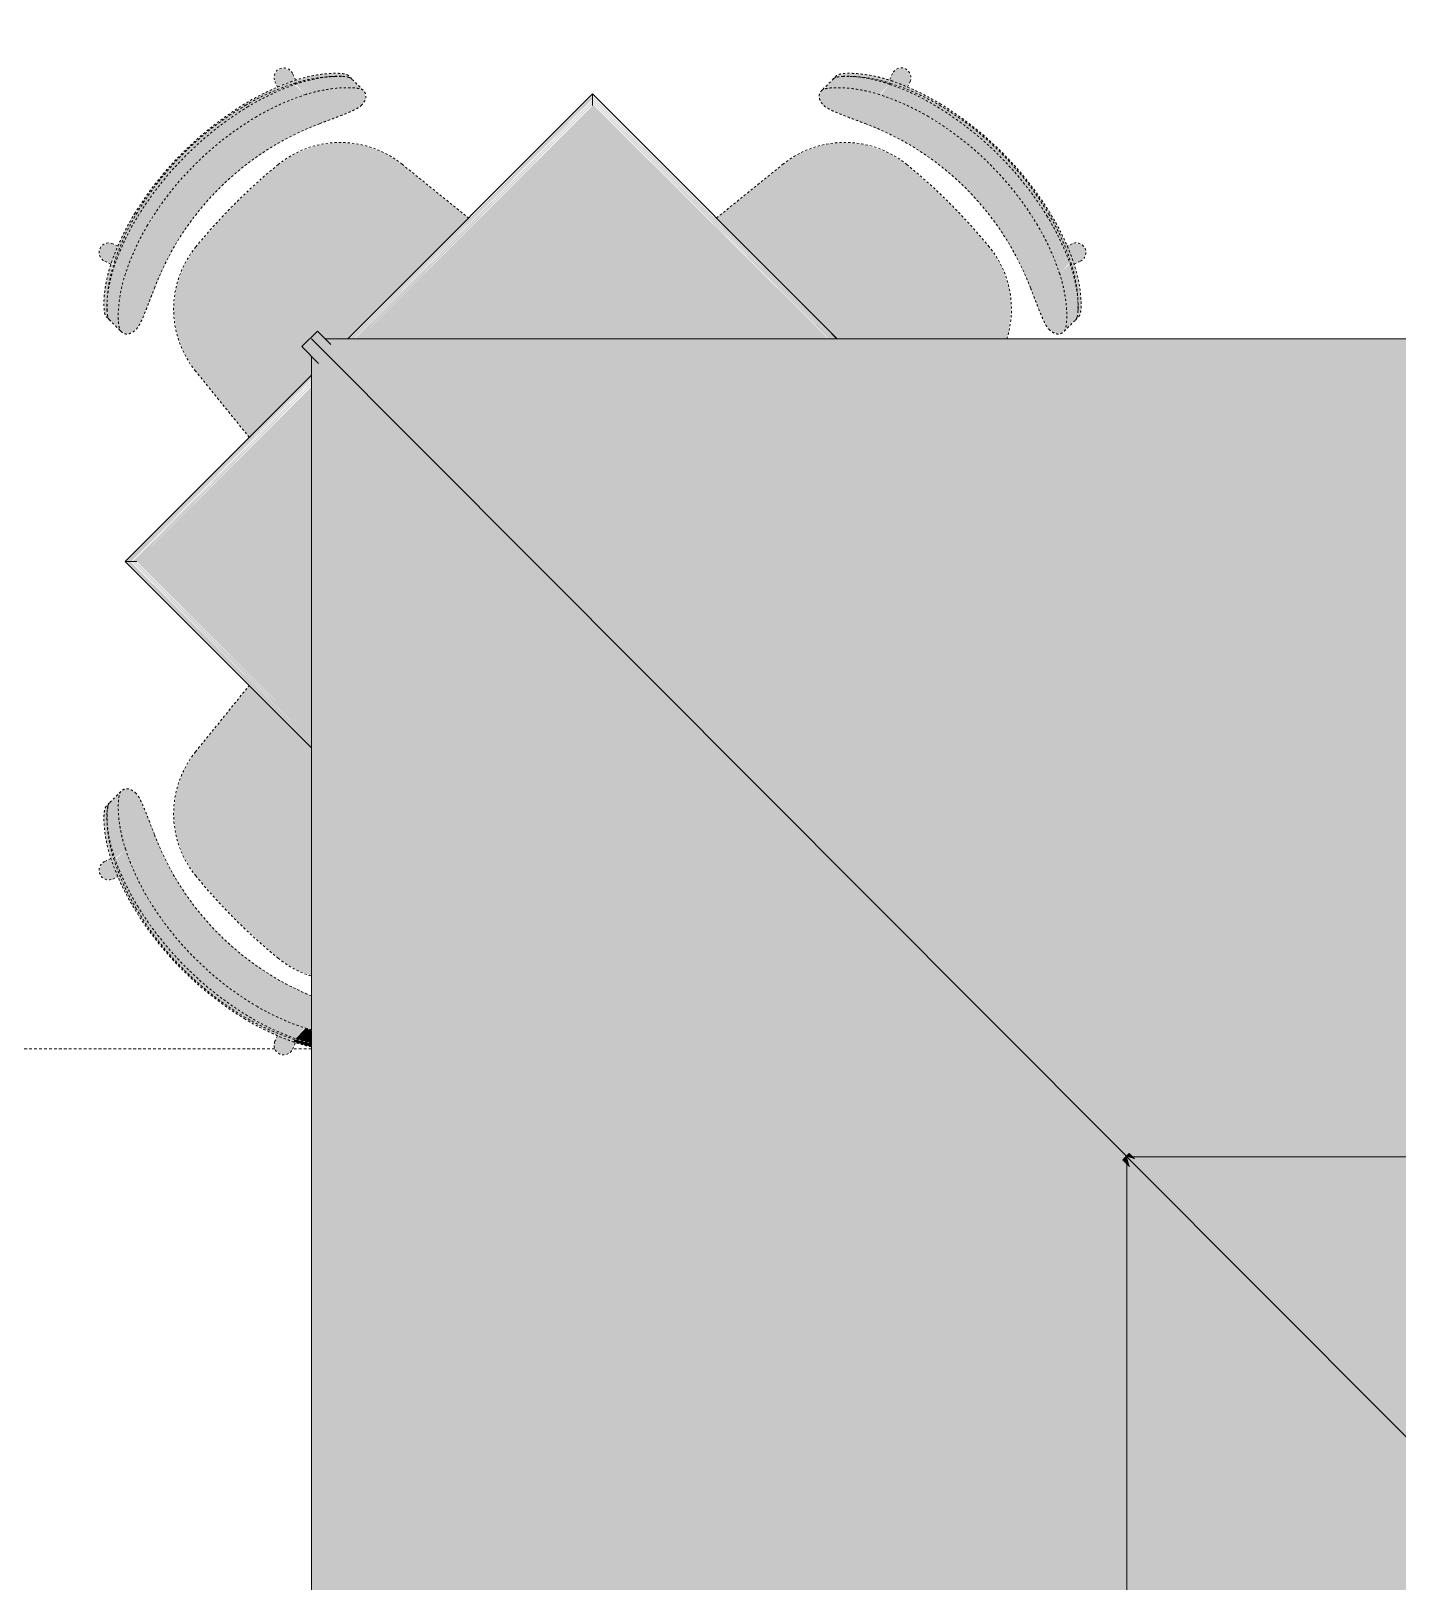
# Model space of a CAD drawing. Header units: inches. Extents: x 9391 to 11530, y 1186 to 2858.
# Drawn here: x 10364.8 to 10426.8, y 2434.2 to 2504.6 of the extents above; entities that cross this region are included whole.
import ezdxf

# ---------------------------------------------------------------- set-up
doc = ezdxf.new("R2010")
doc.units = ezdxf.units.IN
doc.header["$MEASUREMENT"] = 0
doc.linetypes.add('Dash 1_16_', pattern=[0.125, 0.0625, -0.0625])
doc.linetypes.add('Hidden 1_8_', pattern=[0.1875, 0.125, -0.0625])
for name, color, linetype, lineweight in [('A-DETL-HDLN', 90, 'Hidden 1_8_', 9), ('A-GENM', 5, 'Continuous', 9), ('G-IMPT', 8, 'Continuous', 9), ('I-FURN', 30, 'Continuous', 9), ('I-FURN-1', 9, 'Continuous', 9), ('I-FURN-2', 253, 'Dash 1_16_', 9)]:
    doc.layers.add(name, color=color, linetype=linetype, lineweight=lineweight)

# ---------------------------------------------------------------- blocks, each defined once
blk = doc.blocks.new('Table-Coffee_SMARTBIM - SQ-V36-FLOOR PLAN - ROOF')
at = {"layer": 'I-FURN'}
h = blk.add_hatch(color=256, dxfattribs=at)
h.paths.add_polyline_path([(-15, 15), (-14.928, 14.986), (-14.993, 15)], flags=0)
h.paths.add_polyline_path([(-0.711, 14.996), (-0.701, 14.986), (-0.713, 14.998)], flags=0)
h = blk.add_hatch(color=256, dxfattribs=at)
h.paths.add_polyline_path([(-14.922, 14.922), (-14.878, 14.878), (-3.145, 14.895), (-3.083, 14.957), (-14.957, 14.957)], flags=0)
h.paths.add_polyline_path([(-0.593, 14.878), (14.878, 14.878), (14.922, 14.957), (-0.654, 14.939), (-0.614, 14.899)], flags=0)
for points in [[(-14.957, 3.083), (-14.878, 3.162), (-14.878, 14.878), (-14.957, 14.922), (-14.957, 5.767)], [(-14.878, 3.162), (-14.794, 3.246), (-14.838, 14.838), (-14.877, 14.838), (-14.878, 5.846)], [(-0.688, 14.973), (-0.672, 14.957), (-0.694, 14.979)], [(14.858, -0.573), (14.878, -0.593), (14.838, 14.838), (14.794, 14.755), (14.794, -0.509), (14.838, -0.553)], [(14.957, -0.672), (14.922, 14.922), (14.878, 14.838), (14.878, -0.593), (14.94, -0.655)], [(-14.794, 3.246), (-14.715, 3.325), (-14.755, 14.755), (-14.794, 14.755), (-14.794, 5.93)], [(-14.715, 3.325), (-14.63, 3.41), (-14.673, 14.673), (-14.715, 14.673), (-14.715, 6.009)], [(14.652, -0.367), (14.715, -0.43), (14.673, 14.673), (14.63, 14.63), (14.63, -0.345)], [(14.775, -0.49), (14.794, -0.509), (14.755, 14.755), (14.715, 14.673), (14.736, -0.451), (14.755, -0.47)], [(-15, 3.04), (-14.986, 3.054), (-15, 5.724)], [(-14.986, 3.054), (-14.957, 3.083), (-14.986, 5.738)], [(14.957, -0.672), (14.986, -0.701), (14.957, -0.281)]]:
    blk.add_hatch(color=256, dxfattribs=at).paths.add_polyline_path(points, flags=0)
h = blk.add_hatch(color=256, dxfattribs=at)
h.paths.add_polyline_path([(-14.838, 14.838), (-14.794, 14.794), (-3.202, 14.838), (-3.162, 14.878), (-14.878, 14.878)], flags=0)
h.paths.add_polyline_path([(-0.509, 14.794), (14.838, 14.838), (14.838, 14.877), (-0.572, 14.857), (-0.53, 14.815)], flags=0)
h = blk.add_hatch(color=256, dxfattribs=at)
h.paths.add_polyline_path([(-14.715, 14.715), (-3.284, 14.755), (-3.246, 14.794), (-14.755, 14.755)], flags=0)
h.paths.add_polyline_path([(-0.43, 14.715), (14.755, 14.755), (14.755, 14.794), (-0.489, 14.774), (-0.45, 14.734)], flags=0)
h = blk.add_hatch(color=256, dxfattribs=at)
h.paths.add_polyline_path([(-14.673, 14.673), (-14.63, 14.63), (-3.367, 14.673), (-3.325, 14.715), (-14.715, 14.715)], flags=0)
h.paths.add_polyline_path([(-0.408, 14.693), (-0.345, 14.63), (14.673, 14.673), (14.673, 14.715), (-0.43, 14.715)], flags=0)
h = blk.add_hatch(color=256, dxfattribs=at)
h.paths.add_polyline_path([(-14.63, 3.41), (-3.41, 14.63), (-14.63, 14.63), (-14.63, 6.094)], flags=0)
h.paths.add_polyline_path([(14.63, -0.345), (14.63, 14.63), (-0.345, 14.63), (14.502, -0.217)], flags=0)
for p, q in [((-15, 15), (-15, 3.04)), ((-3.04, 15), (-15, 15)), ((15, 15), (-0.715, 15)), ((15, -0.715), (15, 15))]:
    blk.add_line(p, q, dxfattribs=at)
for points in [[(-14.986, 14.986), (-14.99, 14.99), (-14.998, 14.998), (-15, 15), (-15, 15)], [(-14.957, 14.957), (-14.963, 14.963), (-14.974, 14.974), (-14.982, 14.982), (-14.986, 14.986)], [(-14.878, 14.878), (-14.894, 14.894), (-14.923, 14.923), (-14.947, 14.947), (-14.957, 14.957)], [(-14.794, 14.794), (-14.809, 14.809), (-14.838, 14.838), (-14.865, 14.865), (-14.878, 14.878)], [(-14.715, 14.715), (-14.729, 14.729), (-14.756, 14.756), (-14.781, 14.781), (-14.794, 14.794)], [(14.794, 14.794), (14.781, 14.781), (14.756, 14.756), (14.729, 14.729), (14.715, 14.715)], [(14.878, 14.878), (14.865, 14.865), (14.838, 14.838), (14.809, 14.809), (14.794, 14.794)], [(14.957, 14.957), (14.947, 14.947), (14.923, 14.923), (14.894, 14.894), (14.878, 14.878)], [(14.986, 14.986), (14.982, 14.982), (14.974, 14.974), (14.963, 14.963), (14.957, 14.957)], [(15, 15), (15, 15), (14.998, 14.998), (14.99, 14.99), (14.986, 14.986)], [(-14.63, 14.63), (-14.644, 14.644), (-14.673, 14.673), (-14.701, 14.701), (-14.715, 14.715)], [(14.715, 14.715), (14.701, 14.701), (14.673, 14.673), (14.644, 14.644), (14.63, 14.63)]]:
    blk.add_open_spline(points, degree=3, dxfattribs=at)
blk = doc.blocks.new('HermanMiller_Collection_Deja-VuChair - OUTDOOR - CHAIR-V37-FLOOR PLAN - ROOF')
at = {"layer": 'I-FURN-1'}
for points in [[(-7.66, 5.77), (-7.127, 6.638), (-6.497, 7.382), (-6.113, 7.705), (-6.087, 7.756), (-6.284, 7.713), (-6.424, 7.621), (-6.777, 7.295), (-7.316, 6.603), (-7.793, 5.77)], [(-6.939, 5.77), (-6.419, 6.62), (-5.862, 7.291), (-5.383, 7.697), (-5.324, 7.756), (-6.02, 7.74), (-6.209, 7.638), (-6.585, 7.295), (-7.124, 6.603), (-7.6, 5.77), (-6.97, 5.77)], [(-4.96, -7.617), (-4.861, -7.319), (-4.849, -7.16), (-4.869, -7.019), (-5.077, -6.444), (-6.066, -4.012), (-6.357, -3), (-6.613, -1.461), (-6.691, -0.603), (-6.656, 0.947), (-6.498, 2.193), (-6.218, 3.425), (-6.001, 4.166), (-5.15, 6.195), (-4.83, 7.019), (-4.815, 7.284), (-4.836, 7.443), (-4.916, 7.617), (-5.13, 7.737), (-5.27, 7.739), (-5.383, 7.697), (-5.862, 7.291), (-6.434, 6.597), (-6.939, 5.77), (-7.481, 4.51), (-7.713, 3.799), (-7.909, 2.998), (-8.096, 1.971), (-8.215, 0.756), (-8.229, -0.484), (-8.138, -1.705), (-7.996, -2.648), (-7.732, -3.798), (-7.391, -4.811), (-7.098, -5.489), (-6.724, -6.212), (-6.135, -7.031), (-5.611, -7.561), (-5.297, -7.747), (-5.273, -7.756), (-5.027, -7.67), (-4.969, -7.624)], [(2.25, -7.039), (2.25, -3.04), (1.65, -2.439), (1.026, -2.439), (1.026, -1.439), (1.526, -1.439), (2.25, -0.715), (2.25, 7.039), (-1.603, 6.634), (-2.593, 6.414), (-3.507, 5.977), (-4.299, 5.344), (-4.928, 4.549), (-5.38, 3.545), (-5.578, 2.613), (-5.708, 0), (-5.571, -2.666), (-5.361, -3.633), (-4.928, -4.549), (-4.299, -5.344), (-3.494, -5.983), (-2.593, -6.414), (-1.603, -6.634), (1.956, -7.008)], [(-6.656, -7.256), (-7.159, -6.601), (-7.636, -5.751), (-8.156, -4.43), (-8.294, -3.972), (-8.518, -3.017), (-8.662, -2.229), (-8.787, -1.042), (-8.802, 0.556), (-8.715, 1.699), (-8.539, 2.841), (-8.276, 3.971), (-8.029, 4.731), (-7.727, 5.477), (-7.364, 6.219), (-6.819, 7.019), (-7.193, 6.541), (-7.66, 5.77), (-8.142, 4.669), (-8.358, 4.053), (-8.559, 3.336), (-8.788, 2.197), (-8.939, 0.693), (-8.953, -0.428), (-8.861, -1.689), (-8.731, -2.586), (-8.515, -3.588), (-8.118, -4.797), (-7.803, -5.526), (-7.427, -6.241), (-6.889, -6.994)], [(-8.524, 3.497), (-8.094, 4.796), (-7.77, 5.534), (-7.66, 5.77), (-7.793, 5.77), (-8.221, 4.731), (-8.459, 4.004), (-8.6, 3.497)], [(-8.081, 5.108), (-7.758, 5.923), (-8.146, 6.052), (-8.466, 5.954), (-8.598, 5.77), (-8.587, 5.435), (-8.341, 5.206), (-8.256, 5.174)], [(-7.802, 3.497), (-7.367, 4.81), (-7.039, 5.555), (-6.97, 5.77), (-7.618, 5.728), (-8.136, 4.43), (-8.276, 3.971), (-8.408, 3.497), (-8.024, 3.497)], [(-7.82, -3.497), (-8.059, -2.348), (-8.219, -0.75), (-8.227, 0.489), (-8.196, 1.181), (-7.964, 2.741), (-7.802, 3.497), (-8.408, 3.497), (-8.651, 2.232), (-8.782, 1.045), (-8.805, -0.556), (-8.722, -1.699), (-8.551, -2.843), (-8.424, -3.497), (-7.873, -3.497)], [(-7.691, -5.77), (-8.203, -4.571), (-8.378, -4.055), (-8.541, -3.497), (-8.616, -3.497), (-8.243, -4.733), (-7.919, -5.541), (-7.778, -5.77)], [(-6.969, -5.77), (-7.505, -4.507), (-7.756, -3.714), (-7.82, -3.497), (-8.424, -3.497), (-8.051, -4.731), (-7.754, -5.477), (-7.628, -5.77), (-7.004, -5.77)], [(-7.744, -5.918), (-8.009, -5.331), (-8.122, -5.124), (-8.442, -5.26), (-8.62, -5.544), (-8.624, -5.658), (-8.466, -5.954), (-8.26, -6.048), (-7.895, -5.974), (-7.77, -5.927)], [(-6.023, -7.756), (-6.249, -7.639), (-6.624, -7.295), (-7.311, -6.416), (-7.778, -5.77), (-7.801, -5.808), (-7.326, -6.639), (-6.815, -7.296), (-6.365, -7.698), (-6.115, -7.756), (-6.042, -7.756)], [(-5.273, -7.756), (-5.428, -7.697), (-5.902, -7.292), (-6.468, -6.6), (-7.004, -5.77), (-7.622, -5.782), (-7.12, -6.658), (-6.622, -7.296), (-6.173, -7.698), (-5.913, -7.756), (-5.288, -7.756)]]:
    blk.add_hatch(color=256, dxfattribs=at).paths.add_polyline_path(points, flags=0)
h = blk.add_hatch(color=256, dxfattribs=at)
h.paths.add_polyline_path([(-8.616, -3.497), (-8.59, -3.264), (-8.816, -2.056), (-8.943, -0.693), (-8.951, 0.426), (-8.874, 1.522), (-8.695, 2.695), (-8.58, 3.326), (-8.619, 3.402), (-8.893, 1.815), (-8.992, 0.639), (-9.004, -0.377), (-8.91, -1.739), (-8.756, -2.783), (-8.635, -3.404)], flags=0)
h.paths.add_polyline_path([(-8.573, 3.269), (-8.524, 3.497), (-8.577, 3.474), (-8.573, 3.298)], flags=0)
at = {"layer": 'I-FURN-2'}
for p, q in [((-5.949, 7.756), (-6.174, 7.756)), ((-5.228, 7.756), (-5.981, 7.756)), ((-1.603, 6.634), (2.25, 7.039)), ((-7.72, 5.909), (-8.034, 6.026)), ((-8.341, 5.206), (-8.081, 5.108)), ((-8.102, -5.116), (-8.341, -5.206)), ((-8.034, -6.026), (-7.744, -5.918)), ((2.25, -7.039), (-1.603, -6.634)), ((-6.215, -7.756), (-5.995, -7.756)), ((-6.023, -7.756), (-5.273, -7.756))]:
    blk.add_line(p, q, dxfattribs=at)
for centre, radius, start, end in [((-1.137, 2.197), 4.462, 96, 174.27048), ((-8.188, 5.616), 0.438, 69.47588, 249.47588), ((20.758, 0), 26.466, 174.27048, 185.72952), ((-1.137, -2.197), 4.462, 185.72952, 264), ((-8.188, -5.616), 0.438, 110.52412, 290.52412)]:
    blk.add_arc(centre, radius, start, end, dxfattribs=at)
for points, knots in [([(-6.174, 7.756), (-6.204, 7.754), (-6.257, 7.737), (-6.345, 7.686), (-6.421, 7.631), (-6.49, 7.575), (-6.547, 7.525), (-6.605, 7.471), (-6.682, 7.396), (-6.829, 7.242), (-7.039, 6.995), (-7.306, 6.63), (-7.564, 6.218), (-7.719, 5.923), (-7.793, 5.77)], [-1, -1, -1, -1, -0.892857, -0.839286, -0.785714, -0.732143, -0.705357, -0.678571, -0.625, -0.571429, -0.428571, -0.285714, -0.142857, 0, 0, 0, 0]), ([(-5.228, 7.756), (-5.248, 7.754), (-5.295, 7.743), (-5.38, 7.701), (-5.467, 7.643), (-5.544, 7.584), (-5.623, 7.519), (-5.728, 7.425), (-5.905, 7.25), (-6.185, 6.94), (-6.456, 6.578), (-6.658, 6.266), (-6.788, 6.052), (-6.88, 5.885), (-6.939, 5.77)], [0, 0, 0, 0, 0.071429, 0.142857, 0.214286, 0.25, 0.285714, 0.357143, 0.428571, 0.571429, 0.785714, 0.839286, 0.892857, 1, 1, 1, 1]), ([(-6.131, 7.698), (-6.116, 7.707), (-6.059, 7.739), (-6.011, 7.754), (-5.981, 7.756)], [0.8571429, 0.8571429, 0.8571429, 0.8571429, 0.8928571, 1, 1, 1, 1]), ([(-7.66, 5.77), (-7.601, 5.885), (-7.509, 6.052), (-7.38, 6.266), (-7.178, 6.578), (-6.906, 6.94), (-6.674, 7.198), (-6.583, 7.291)], [-1, -1, -1, -1, -0.8928571, -0.8392857, -0.7857143, -0.5714286, -0.4285714, -0.4285714, -0.4285714, -0.4285714]), ([(-7.6, 5.77), (-7.527, 5.923), (-7.372, 6.218), (-7.113, 6.63), (-6.877, 6.954), (-6.73, 7.131), (-6.673, 7.197)], [0, 0, 0, 0, 0.1428571, 0.2857143, 0.4285714, 0.5227503, 0.5227503, 0.5227503, 0.5227503]), ([(-6.585, 7.295), (-6.553, 7.33), (-6.49, 7.396), (-6.413, 7.471), (-6.365, 7.516), (-6.347, 7.532), (-6.343, 7.535)], [0.5714286, 0.5714286, 0.5714286, 0.5714286, 0.625, 0.6785714, 0.7053571, 0.7125679, 0.7125679, 0.7125679, 0.7125679]), ([(-6.581, 7.293), (-6.537, 7.339), (-6.449, 7.426), (-6.365, 7.5), (-6.325, 7.534)], [-0.4274549, -0.4274549, -0.4274549, -0.4274549, -0.3571429, -0.2857143, -0.2857143, -0.2857143, -0.2857143]), ([(-6.34, 7.538), (-6.331, 7.546), (-6.293, 7.579), (-6.229, 7.632), (-6.171, 7.673), (-6.139, 7.693), (-6.132, 7.698)], [0.7142857, 0.7142857, 0.7142857, 0.7142857, 0.7321429, 0.7857143, 0.8392857, 0.8562012, 0.8562012, 0.8562012, 0.8562012]), ([(-5.553, 5.291), (-5.492, 5.428), (-5.371, 5.696), (-5.195, 6.087), (-5.037, 6.45), (-4.929, 6.718), (-4.864, 6.901), (-4.815, 7.063), (-4.802, 7.151), (-4.803, 7.198)], [0, 0, 0, 0, 0.166667, 0.333333, 0.5, 0.666667, 0.75, 0.833333, 1, 1, 1, 1]), ([(-5.581, -5.291), (-5.91, -4.554), (-6.431, -3.018), (-6.796, -0.405), (-6.588, 2.434), (-5.97, 4.372), (-5.553, 5.291)], [0, 0, 0, 0, 0.222222, 0.444444, 0.722222, 1, 1, 1, 1]), ([(-4.844, -7.198), (-4.843, -7.151), (-4.855, -7.063), (-4.902, -6.902), (-4.966, -6.719), (-5.072, -6.451), (-5.227, -6.089), (-5.4, -5.697), (-5.52, -5.428), (-5.581, -5.291)], [0, 0, 0, 0, 0.166667, 0.25, 0.333333, 0.5, 0.666667, 0.833333, 1, 1, 1, 1]), ([(-7.821, -5.77), (-7.767, -5.885), (-7.681, -6.052), (-7.561, -6.266), (-7.436, -6.476), (-7.274, -6.722), (-7.053, -7.022), (-6.856, -7.255), (-6.689, -7.429), (-6.571, -7.541), (-6.461, -7.633), (-6.329, -7.726), (-6.256, -7.753), (-6.215, -7.756)], [-1, -1, -1, -1, -0.892857, -0.839286, -0.785714, -0.678571, -0.571429, -0.428571, -0.357143, -0.285714, -0.214286, -0.142857, 0, 0, 0, 0]), ([(-6.368, -7.535), (-6.373, -7.531), (-6.393, -7.514), (-6.444, -7.468), (-6.525, -7.393), (-6.679, -7.238), (-6.898, -6.992), (-7.179, -6.628), (-7.45, -6.217), (-7.613, -5.923), (-7.691, -5.77)], [-0.7142857, -0.7142857, -0.7142857, -0.7142857, -0.7053571, -0.6785714, -0.625, -0.5714286, -0.4285714, -0.2857143, -0.1428571, 0, 0, 0, 0]), ([(-6.659, -7.256), (-6.732, -7.174), (-6.873, -7.005), (-7.081, -6.722), (-7.243, -6.476), (-7.369, -6.266), (-7.489, -6.052), (-7.574, -5.885), (-7.628, -5.77)], [0.448882, 0.448882, 0.448882, 0.448882, 0.5714286, 0.6785714, 0.7857143, 0.8392857, 0.8928571, 1, 1, 1, 1]), ([(-6.969, -5.77), (-6.892, -5.923), (-6.728, -6.217), (-6.457, -6.628), (-6.177, -6.992), (-5.957, -7.238), (-5.803, -7.393), (-5.722, -7.468), (-5.661, -7.523), (-5.602, -7.573), (-5.53, -7.63), (-5.45, -7.685), (-5.359, -7.736), (-5.304, -7.754), (-5.273, -7.756)], [0, 0, 0, 0, 0.142857, 0.285714, 0.428571, 0.571429, 0.625, 0.678571, 0.705357, 0.732143, 0.785714, 0.839286, 0.892857, 1, 1, 1, 1]), ([(-6.382, -7.536), (-6.42, -7.502), (-6.498, -7.428), (-6.58, -7.342), (-6.622, -7.296)], [0.287407, 0.287407, 0.287407, 0.287407, 0.3571429, 0.4285714, 0.4285714, 0.4285714, 0.4285714]), ([(-6.174, -7.697), (-6.204, -7.679), (-6.269, -7.633), (-6.342, -7.572), (-6.38, -7.538)], [0.1437853, 0.1437853, 0.1437853, 0.1437853, 0.2142857, 0.2857143, 0.2857143, 0.2857143, 0.2857143])]:
    blk.add_open_spline(points, degree=3, knots=knots, dxfattribs=at)
for points in [[(-4.803, 7.198), (-4.807, 7.292), (-4.828, 7.454), (-4.907, 7.629), (-5.038, 7.733), (-5.158, 7.756), (-5.228, 7.756)], [(-6.671, 7.199), (-6.643, 7.231), (-6.615, 7.262), (-6.588, 7.292)], [(-7.793, 5.77), (-7.909, 5.527), (-8.123, 5.033), (-8.394, 4.273), (-8.538, 3.757), (-8.6, 3.497)], [(-8.524, 3.497), (-8.457, 3.758), (-8.303, 4.276), (-8.013, 5.036), (-7.784, 5.528), (-7.66, 5.77)], [(-8.408, 3.497), (-8.345, 3.757), (-8.202, 4.273), (-7.931, 5.033), (-7.716, 5.527), (-7.6, 5.77)], [(-6.939, 5.77), (-7.062, 5.528), (-7.291, 5.036), (-7.581, 4.276), (-7.735, 3.758), (-7.802, 3.497)], [(-8.6, 3.497), (-8.783, 2.739), (-9.03, 1.186), (-9.036, -1.183), (-8.796, -2.738), (-8.616, -3.497)], [(-8.541, -3.497), (-8.732, -2.74), (-8.989, -1.185), (-8.983, 1.188), (-8.719, 2.741), (-8.524, 3.497)], [(-8.424, -3.497), (-8.603, -2.738), (-8.843, -1.183), (-8.838, 1.186), (-8.59, 2.739), (-8.408, 3.497)], [(-7.802, 3.497), (-7.997, 2.741), (-8.261, 1.188), (-8.267, -1.185), (-8.011, -2.74), (-7.82, -3.497)], [(-8.616, -3.497), (-8.555, -3.757), (-8.414, -4.272), (-8.148, -5.032), (-7.936, -5.526), (-7.821, -5.77)], [(-7.691, -5.77), (-7.813, -5.528), (-8.039, -5.035), (-8.324, -4.275), (-8.475, -3.758), (-8.541, -3.497)], [(-7.628, -5.77), (-7.743, -5.526), (-7.955, -5.032), (-8.222, -4.272), (-8.363, -3.757), (-8.424, -3.497)], [(-7.82, -3.497), (-7.754, -3.758), (-7.602, -4.275), (-7.317, -5.035), (-7.091, -5.528), (-6.969, -5.77)], [(-6.023, -7.756), (-6.063, -7.753), (-6.112, -7.735), (-6.173, -7.698)], [(-5.273, -7.756), (-5.204, -7.756), (-5.083, -7.733), (-4.952, -7.629), (-4.871, -7.454), (-4.848, -7.292), (-4.844, -7.198)]]:
    blk.add_open_spline(points, degree=3, dxfattribs=at)
blk = doc.blocks.new('HermanMiller_Collection_Deja-VuChair - OUTDOOR - CHAIR-V38-FLOOR PLAN - ROOF')
at = {"layer": 'I-FURN-1'}
h = blk.add_hatch(color=256, dxfattribs=at)
h.paths.add_polyline_path([(-7.821, 5.77), (-7.668, 5.81), (-7.162, 6.639), (-6.556, 7.362), (-6.157, 7.704), (-6.136, 7.756), (-6.324, 7.714), (-6.464, 7.622), (-6.815, 7.296), (-7.35, 6.604), (-7.801, 5.808)], flags=0)
h.paths.add_polyline_path([(-7.465, 6.417), (-7.464, 6.418), (-7.425, 6.378)], flags=0)
for points in [[(-7.628, 5.77), (-6.969, 5.77), (-6.456, 6.62), (-5.902, 7.292), (-5.428, 7.697), (-5.369, 7.756), (-6.053, 7.744), (-6.282, 7.614), (-6.622, 7.296), (-7.159, 6.601), (-7.622, 5.782)], [(-6.802, -6.013), (-5.704, -4.914), (-6.095, -3.845), (-6.364, -2.89), (-6.587, -1.65), (-6.689, -0.335), (-6.66, 0.951), (-6.581, 1.809), (-6.242, 3.402), (-6.023, 4.164), (-5.173, 6.218), (-4.869, 7.019), (-4.861, 7.319), (-4.937, 7.568), (-5.027, 7.67), (-5.173, 7.737), (-5.349, 7.727), (-5.428, 7.697), (-5.902, 7.292), (-6.482, 6.579), (-6.969, 5.77), (-7.505, 4.507), (-7.732, 3.798), (-7.924, 2.997), (-8.105, 1.974), (-8.219, 0.75), (-8.227, -0.489), (-8.159, -1.477), (-7.983, -2.651), (-7.713, -3.799), (-7.367, -4.81), (-7.039, -5.555), (-6.858, -5.914)], [(-5.06, -4.27), (2.25, 3.04), (2.25, 7.039), (-1.603, 6.634), (-2.593, 6.414), (-3.507, 5.977), (-4.299, 5.344), (-4.928, 4.549), (-5.361, 3.633), (-5.576, 2.642), (-5.708, 0), (-5.571, -2.666), (-5.361, -3.633)], [(-7.248, -6.459), (-7.227, -6.438), (-7.618, -5.728), (-8.136, -4.43), (-8.276, -3.971), (-8.504, -3.017), (-8.693, -1.884), (-8.782, -1.045), (-8.805, 0.556), (-8.722, 1.699), (-8.551, 2.843), (-8.294, 3.972), (-8.051, 4.731), (-7.754, 5.477), (-7.395, 6.219), (-6.855, 7.02), (-7.233, 6.535), (-7.691, 5.77), (-8.118, 4.797), (-8.378, 4.055), (-8.576, 3.329), (-8.814, 2.078), (-8.943, 0.693), (-8.951, -0.426), (-8.874, -1.522), (-8.769, -2.349), (-8.497, -3.587), (-8.086, -4.818), (-7.775, -5.524), (-7.394, -6.239), (-7.326, -6.342)], [(-8.442, 5.26), (-8.102, 5.116), (-7.771, 5.928), (-8.146, 6.052), (-8.466, 5.954), (-8.563, 5.821), (-8.62, 5.544), (-8.587, 5.435)], [(-8.616, 3.497), (-8.541, 3.497), (-8.118, 4.797), (-7.803, 5.526), (-7.691, 5.77), (-7.821, 5.77), (-8.243, 4.733), (-8.477, 4.005), (-8.61, 3.521)], [(-8.424, 3.497), (-7.82, 3.497), (-7.391, 4.811), (-7.068, 5.555), (-7.004, 5.77), (-7.647, 5.726), (-8.156, 4.43), (-8.294, 3.972), (-8.411, 3.546)], [(-8.408, -3.497), (-7.802, -3.497), (-8.049, -2.34), (-8.215, -0.756), (-8.229, 0.484), (-8.171, 1.435), (-7.979, 2.731), (-7.82, 3.497), (-8.424, 3.497), (-8.693, 1.957), (-8.791, 0.949), (-8.802, -0.556), (-8.715, -1.699), (-8.541, -2.832), (-8.427, -3.4)], [(-7.793, -5.77), (-7.66, -5.77), (-8.142, -4.669), (-8.358, -4.053), (-8.524, -3.497), (-8.6, -3.497), (-8.175, -4.862), (-7.895, -5.535), (-7.804, -5.744)], [(-7.6, -5.77), (-6.955, -5.736), (-7.481, -4.51), (-7.737, -3.717), (-7.802, -3.497), (-8.408, -3.497), (-8.029, -4.731), (-7.727, -5.477), (-7.601, -5.767)], [(-8.466, -5.954), (-8.26, -6.048), (-8.034, -6.026), (-7.726, -5.896), (-7.955, -5.398), (-8.081, -5.108), (-8.442, -5.26), (-8.62, -5.544), (-8.557, -5.827), (-8.482, -5.932)], [(-7.346, -6.556), (-7.248, -6.459), (-7.66, -5.77), (-7.772, -5.808), (-7.373, -6.512)], [(-7.227, -6.438), (-6.802, -6.013), (-6.97, -5.77), (-7.594, -5.782), (-7.295, -6.329)]]:
    blk.add_hatch(color=256, dxfattribs=at).paths.add_polyline_path(points, flags=0)
h = blk.add_hatch(color=256, dxfattribs=at)
h.paths.add_polyline_path([(-8.6, -3.497), (-8.573, -3.269), (-8.806, -2.057), (-8.939, -0.693), (-8.953, 0.428), (-8.881, 1.526), (-8.721, 2.635), (-8.597, 3.325), (-8.635, 3.404), (-8.902, 1.813), (-8.991, 0.741), (-8.995, -0.557), (-8.907, -1.702), (-8.732, -2.838), (-8.606, -3.467)], flags=0)
h.paths.add_polyline_path([(-8.578, -3.497), (-8.524, -3.497), (-8.576, -3.445), (-8.577, -3.478)], flags=0)
at = {"layer": 'I-FURN-2'}
for p, q in [((-5.995, 7.756), (-6.215, 7.756)), ((-5.273, 7.756), (-6.023, 7.756)), ((-1.603, 6.634), (2.25, 7.039)), ((-7.744, 5.918), (-8.034, 6.026)), ((-8.341, 5.206), (-8.102, 5.116)), ((-8.081, -5.108), (-8.341, -5.206)), ((-8.034, -6.026), (-7.72, -5.909))]:
    blk.add_line(p, q, dxfattribs=at)
for centre, radius, start, end in [((-1.137, 2.197), 4.462, 96, 174.27048), ((-8.188, 5.616), 0.438, 69.47588, 249.47588), ((20.758, 0), 26.466, 174.27048, 185.72952), ((-1.137, -2.197), 4.462, 185.72952, 207.84899), ((-8.188, -5.616), 0.438, 110.52412, 290.52412)]:
    blk.add_arc(centre, radius, start, end, dxfattribs=at)
for points, knots in [([(-6.215, 7.756), (-6.245, 7.754), (-6.299, 7.737), (-6.386, 7.686), (-6.462, 7.632), (-6.53, 7.575), (-6.586, 7.526), (-6.644, 7.472), (-6.721, 7.397), (-6.867, 7.242), (-7.075, 6.996), (-7.34, 6.63), (-7.596, 6.217), (-7.748, 5.923), (-7.821, 5.77)], [-1, -1, -1, -1, -0.892857, -0.839286, -0.785714, -0.732143, -0.705357, -0.678571, -0.625, -0.571429, -0.428571, -0.285714, -0.142857, 0, 0, 0, 0]), ([(-5.273, 7.756), (-5.294, 7.754), (-5.34, 7.743), (-5.425, 7.701), (-5.511, 7.643), (-5.587, 7.584), (-5.665, 7.52), (-5.77, 7.426), (-5.946, 7.251), (-6.153, 7.018), (-6.387, 6.72), (-6.559, 6.474), (-6.692, 6.265), (-6.82, 6.052), (-6.911, 5.885), (-6.969, 5.77)], [0, 0, 0, 0, 0.071429, 0.142857, 0.214286, 0.25, 0.285714, 0.357143, 0.428571, 0.571429, 0.678571, 0.785714, 0.839286, 0.892857, 1, 1, 1, 1]), ([(-6.173, 7.698), (-6.158, 7.707), (-6.101, 7.739), (-6.053, 7.754), (-6.023, 7.756)], [0.8571429, 0.8571429, 0.8571429, 0.8571429, 0.8928571, 1, 1, 1, 1]), ([(-7.691, 5.77), (-7.633, 5.885), (-7.542, 6.052), (-7.414, 6.265), (-7.28, 6.474), (-7.109, 6.72), (-6.875, 7.018), (-6.667, 7.251), (-6.491, 7.426), (-6.408, 7.501), (-6.368, 7.535)], [-1, -1, -1, -1, -0.8928571, -0.8392857, -0.7857143, -0.6785714, -0.5714286, -0.4285714, -0.3571429, -0.2857143, -0.2857143, -0.2857143, -0.2857143]), ([(-7.628, 5.77), (-7.556, 5.923), (-7.403, 6.217), (-7.147, 6.63), (-6.895, 6.979), (-6.732, 7.174), (-6.659, 7.256)], [0, 0, 0, 0, 0.1428571, 0.2857143, 0.4285714, 0.551118, 0.551118, 0.551118, 0.551118]), ([(-6.622, 7.296), (-6.591, 7.331), (-6.528, 7.397), (-6.452, 7.472), (-6.404, 7.516), (-6.386, 7.532), (-6.382, 7.536)], [0.5714286, 0.5714286, 0.5714286, 0.5714286, 0.625, 0.6785714, 0.7053571, 0.712593, 0.712593, 0.712593, 0.712593]), ([(-6.38, 7.538), (-6.37, 7.546), (-6.333, 7.579), (-6.269, 7.632), (-6.212, 7.673), (-6.181, 7.693), (-6.173, 7.698)], [0.7142857, 0.7142857, 0.7142857, 0.7142857, 0.7321429, 0.7857143, 0.8392857, 0.8562147, 0.8562147, 0.8562147, 0.8562147]), ([(-6.267, 7.616), (-6.262, 7.62), (-6.22, 7.652), (-6.182, 7.677), (-6.15, 7.697)], [-0.22362027, -0.22362027, -0.22362027, -0.22362027, -0.21428571, -0.14285714, -0.14285714, -0.14285714, -0.14285714]), ([(-5.581, 5.291), (-5.52, 5.428), (-5.4, 5.697), (-5.227, 6.089), (-5.072, 6.451), (-4.966, 6.719), (-4.902, 6.902), (-4.855, 7.063), (-4.843, 7.151), (-4.844, 7.198)], [0, 0, 0, 0, 0.166667, 0.333333, 0.5, 0.666667, 0.75, 0.833333, 1, 1, 1, 1]), ([(-5.715, -4.919), (-5.974, -4.298), (-6.435, -2.887), (-6.794, -0.411), (-6.6, 2.429), (-5.993, 4.37), (-5.581, 5.291)], [0.0372603, 0.0372603, 0.0372603, 0.0372603, 0.2222222, 0.4444444, 0.7222222, 1, 1, 1, 1]), ([(-7.793, -5.77), (-7.737, -5.885), (-7.651, -6.053), (-7.53, -6.267), (-7.438, -6.418), (-7.376, -6.514), (-7.347, -6.559)], [-1, -1, -1, -1, -0.8928571, -0.8392857, -0.7857143, -0.7374, -0.7374, -0.7374, -0.7374]), ([(-7.25, -6.463), (-7.305, -6.382), (-7.449, -6.159), (-7.582, -5.923), (-7.66, -5.77)], [-0.2292215, -0.2292215, -0.2292215, -0.2292215, -0.1428571, 0, 0, 0, 0]), ([(-7.229, -6.443), (-7.233, -6.436), (-7.27, -6.378), (-7.337, -6.267), (-7.459, -6.053), (-7.545, -5.885), (-7.6, -5.77)], [0.7787453, 0.7787453, 0.7787453, 0.7787453, 0.7857143, 0.8392857, 0.8928571, 1, 1, 1, 1])]:
    blk.add_open_spline(points, degree=3, knots=knots, dxfattribs=at)
for points in [[(-4.844, 7.198), (-4.848, 7.292), (-4.871, 7.454), (-4.952, 7.629), (-5.083, 7.733), (-5.204, 7.756), (-5.273, 7.756)], [(-7.821, 5.77), (-7.936, 5.526), (-8.148, 5.032), (-8.414, 4.272), (-8.555, 3.757), (-8.616, 3.497)], [(-8.541, 3.497), (-8.475, 3.758), (-8.324, 4.275), (-8.039, 5.035), (-7.813, 5.528), (-7.691, 5.77)], [(-8.424, 3.497), (-8.363, 3.757), (-8.222, 4.272), (-7.955, 5.032), (-7.743, 5.526), (-7.628, 5.77)], [(-6.969, 5.77), (-7.091, 5.528), (-7.317, 5.035), (-7.602, 4.275), (-7.754, 3.758), (-7.82, 3.497)], [(-8.616, 3.497), (-8.796, 2.738), (-9.036, 1.183), (-9.03, -1.186), (-8.783, -2.739), (-8.6, -3.497)], [(-8.524, -3.497), (-8.719, -2.741), (-8.983, -1.188), (-8.989, 1.185), (-8.732, 2.74), (-8.541, 3.497)], [(-8.408, -3.497), (-8.59, -2.739), (-8.838, -1.186), (-8.843, 1.183), (-8.603, 2.738), (-8.424, 3.497)], [(-7.82, 3.497), (-8.011, 2.74), (-8.267, 1.185), (-8.261, -1.188), (-7.997, -2.741), (-7.802, -3.497)], [(-8.6, -3.497), (-8.538, -3.757), (-8.394, -4.273), (-8.123, -5.033), (-7.909, -5.527), (-7.793, -5.77)], [(-7.66, -5.77), (-7.784, -5.528), (-8.013, -5.036), (-8.303, -4.276), (-8.457, -3.758), (-8.524, -3.497)], [(-7.6, -5.77), (-7.716, -5.527), (-7.931, -5.033), (-8.202, -4.273), (-8.345, -3.757), (-8.408, -3.497)], [(-7.802, -3.497), (-7.735, -3.758), (-7.581, -4.276), (-7.291, -5.036), (-7.062, -5.528), (-6.939, -5.77)], [(-6.939, -5.77), (-6.895, -5.854), (-6.851, -5.936), (-6.805, -6.017)]]:
    blk.add_open_spline(points, degree=3, dxfattribs=at)
blk = doc.blocks.new('HermanMiller_Collection_Deja-VuChair - OUTDOOR - CHAIR-V29-FLOOR PLAN - ROOF')
at = {"layer": 'I-FURN-1'}
for points in [[(-6.023, 7.756), (-6.324, 7.714), (-6.464, 7.622), (-6.815, 7.296), (-7.35, 6.604), (-7.821, 5.77), (-7.668, 5.81), (-7.162, 6.639), (-6.556, 7.362), (-6.157, 7.704), (-6.053, 7.744)], [(-5.273, 7.756), (-6.053, 7.744), (-6.249, 7.639), (-6.622, 7.296), (-7.159, 6.601), (-7.628, 5.77), (-6.969, 5.77), (-6.456, 6.62), (-5.902, 7.292), (-5.428, 7.697), (-5.297, 7.747)], [(-6.656, 7.256), (-7.177, 6.62), (-7.691, 5.77), (-8.118, 4.797), (-8.448, 3.814), (-8.576, 3.329), (-8.799, 2.195), (-8.943, 0.693), (-8.951, -0.426), (-8.874, -1.522), (-8.769, -2.349), (-8.497, -3.587), (-8.094, -4.796), (-7.775, -5.524), (-7.394, -6.239), (-6.841, -7.004), (-7.041, -6.72), (-7.383, -6.183), (-7.821, -5.264), (-8.136, -4.43), (-8.276, -3.971), (-8.504, -3.017), (-8.693, -1.884), (-8.782, -1.045), (-8.805, 0.556), (-8.722, 1.699), (-8.551, 2.843), (-8.294, 3.972), (-8.051, 4.731), (-7.754, 5.477), (-7.395, 6.219), (-6.855, 7.02), (-6.815, 7.067)], [(-4.96, 7.617), (-5.173, 7.737), (-5.349, 7.727), (-5.428, 7.697), (-5.902, 7.292), (-6.482, 6.579), (-6.969, 5.77), (-7.505, 4.507), (-7.732, 3.798), (-7.924, 2.997), (-8.105, 1.974), (-8.219, 0.75), (-8.227, -0.489), (-8.159, -1.477), (-7.983, -2.651), (-7.713, -3.799), (-7.367, -4.81), (-7.039, -5.555), (-6.69, -6.212), (-6.12, -7.004), (-5.575, -7.555), (-5.318, -7.721), (-5.228, -7.756), (-5.013, -7.695), (-4.916, -7.617), (-4.836, -7.443), (-4.803, -7.198), (-4.83, -7.019), (-5.042, -6.443), (-6.001, -4.166), (-6.342, -3.004), (-6.587, -1.65), (-6.689, -0.483), (-6.66, 0.951), (-6.581, 1.809), (-6.242, 3.402), (-6.023, 4.164), (-5.217, 6.114), (-4.869, 7.019), (-4.861, 7.319), (-4.9, 7.488)], [(-7.744, 5.918), (-8.146, 6.052), (-8.466, 5.954), (-8.563, 5.821), (-8.62, 5.544), (-8.587, 5.435), (-8.341, 5.206), (-8.102, 5.116), (-7.749, 5.908)], [(-7.691, 5.77), (-7.821, 5.77), (-8.243, 4.733), (-8.56, 3.702), (-8.616, 3.497), (-8.541, 3.497), (-8.118, 4.797), (-7.803, 5.526), (-7.743, 5.655)], [(-6.969, 5.77), (-7.647, 5.726), (-8.156, 4.43), (-8.295, 3.967), (-8.424, 3.497), (-7.82, 3.497), (-7.391, 4.811), (-7.068, 5.555), (-6.98, 5.746)], [(2.25, 0.715), (-3.172, 6.137), (-3.507, 5.977), (-4.365, 5.261), (-4.928, 4.549), (-5.361, 3.633), (-5.576, 2.642), (-5.708, 0), (-5.571, -2.666), (-5.361, -3.633), (-4.876, -4.614), (-4.299, -5.344), (-3.507, -5.977), (-2.576, -6.418), (-1.603, -6.634), (2.25, -7.039), (2.25, -1.354)], [(-7.82, 3.497), (-8.424, 3.497), (-8.662, 2.229), (-8.787, 1.042), (-8.802, -0.556), (-8.715, -1.699), (-8.541, -2.832), (-8.408, -3.497), (-7.802, -3.497), (-8.049, -2.34), (-8.215, -0.756), (-8.229, 0.484), (-8.202, 1.178), (-7.979, 2.731), (-7.858, 3.314)], [(-8.524, -3.497), (-8.6, -3.497), (-8.175, -4.862), (-7.895, -5.535), (-7.793, -5.77), (-7.66, -5.77), (-8.094, -4.796), (-8.358, -4.053), (-8.497, -3.587)], [(-7.802, -3.497), (-8.408, -3.497), (-8.029, -4.731), (-7.727, -5.477), (-7.6, -5.77), (-6.955, -5.736), (-7.481, -4.51), (-7.737, -3.717), (-7.746, -3.686)], [(-8.081, -5.108), (-8.442, -5.26), (-8.62, -5.544), (-8.557, -5.827), (-8.369, -6.015), (-8.26, -6.048), (-8.034, -6.026), (-7.728, -5.893), (-7.955, -5.398), (-8.08, -5.109)], [(-7.66, -5.77), (-7.772, -5.808), (-7.304, -6.622), (-6.777, -7.295), (-6.324, -7.698), (-6.074, -7.756), (-6.087, -7.715), (-6.24, -7.614), (-6.586, -7.294), (-7.277, -6.416), (-7.64, -5.805)], [(-6.939, -5.77), (-7.594, -5.782), (-7.088, -6.655), (-6.585, -7.295), (-6.131, -7.698), (-5.87, -7.756), (-5.322, -7.72), (-5.383, -7.697), (-5.862, -7.291), (-6.434, -6.597), (-6.872, -5.888)]]:
    blk.add_hatch(color=256, dxfattribs=at).paths.add_polyline_path(points, flags=0)
h = blk.add_hatch(color=256, dxfattribs=at)
h.paths.add_polyline_path([(-8.616, 3.497), (-8.902, 1.813), (-8.991, 0.741), (-8.995, -0.557), (-8.907, -1.702), (-8.732, -2.838), (-8.588, -3.395), (-8.573, -3.269), (-8.806, -2.057), (-8.939, -0.693), (-8.953, 0.428), (-8.861, 1.689), (-8.721, 2.635), (-8.597, 3.325), (-8.613, 3.47)], flags=0)
h.paths.add_polyline_path([(-8.573, -3.269), (-8.578, -3.497), (-8.524, -3.497), (-8.568, -3.292)], flags=0)
at = {"layer": 'I-FURN-2'}
for p, q in [((-5.995, 7.756), (-6.215, 7.756)), ((-5.273, 7.756), (-6.023, 7.756)), ((-7.744, 5.918), (-8.034, 6.026)), ((-8.341, 5.206), (-8.102, 5.116)), ((-8.081, -5.108), (-8.341, -5.206)), ((-8.034, -6.026), (-7.72, -5.909)), ((2.25, -7.039), (-1.603, -6.634)), ((-6.174, -7.756), (-5.949, -7.756)), ((-5.981, -7.756), (-5.228, -7.756))]:
    blk.add_line(p, q, dxfattribs=at)
for centre, radius, start, end in [((-8.188, 5.616), 0.438, 69.47588, 249.47588), ((-1.137, 2.197), 4.462, 117.30861, 174.27048), ((20.758, 0), 26.466, 174.27048, 185.72952), ((-1.137, -2.197), 4.462, 185.72952, 264), ((-8.188, -5.616), 0.438, 110.52412, 290.52412)]:
    blk.add_arc(centre, radius, start, end, dxfattribs=at)
for points, knots in [([(-6.215, 7.756), (-6.245, 7.754), (-6.299, 7.737), (-6.386, 7.686), (-6.462, 7.632), (-6.53, 7.575), (-6.586, 7.526), (-6.644, 7.472), (-6.721, 7.397), (-6.867, 7.242), (-7.075, 6.996), (-7.34, 6.63), (-7.596, 6.217), (-7.748, 5.923), (-7.821, 5.77)], [-1, -1, -1, -1, -0.892857, -0.839286, -0.785714, -0.732143, -0.705357, -0.678571, -0.625, -0.571429, -0.428571, -0.285714, -0.142857, 0, 0, 0, 0]), ([(-5.273, 7.756), (-5.294, 7.754), (-5.34, 7.743), (-5.425, 7.701), (-5.511, 7.643), (-5.587, 7.584), (-5.665, 7.52), (-5.77, 7.426), (-5.946, 7.251), (-6.153, 7.018), (-6.387, 6.72), (-6.559, 6.474), (-6.692, 6.265), (-6.82, 6.052), (-6.911, 5.885), (-6.969, 5.77)], [0, 0, 0, 0, 0.071429, 0.142857, 0.214286, 0.25, 0.285714, 0.357143, 0.428571, 0.571429, 0.678571, 0.785714, 0.839286, 0.892857, 1, 1, 1, 1]), ([(-6.173, 7.698), (-6.158, 7.707), (-6.101, 7.739), (-6.053, 7.754), (-6.023, 7.756)], [0.8571429, 0.8571429, 0.8571429, 0.8571429, 0.8928571, 1, 1, 1, 1]), ([(-7.691, 5.77), (-7.633, 5.885), (-7.542, 6.052), (-7.414, 6.265), (-7.28, 6.474), (-7.109, 6.72), (-6.875, 7.018), (-6.667, 7.251), (-6.491, 7.426), (-6.408, 7.501), (-6.368, 7.535)], [-1, -1, -1, -1, -0.8928571, -0.8392857, -0.7857143, -0.6785714, -0.5714286, -0.4285714, -0.3571429, -0.2857143, -0.2857143, -0.2857143, -0.2857143]), ([(-7.628, 5.77), (-7.556, 5.923), (-7.403, 6.217), (-7.147, 6.63), (-6.895, 6.979), (-6.732, 7.174), (-6.659, 7.256)], [0, 0, 0, 0, 0.1428571, 0.2857143, 0.4285714, 0.551118, 0.551118, 0.551118, 0.551118]), ([(-6.622, 7.296), (-6.591, 7.331), (-6.528, 7.397), (-6.452, 7.472), (-6.404, 7.516), (-6.386, 7.532), (-6.382, 7.536)], [0.5714286, 0.5714286, 0.5714286, 0.5714286, 0.625, 0.6785714, 0.7053571, 0.712593, 0.712593, 0.712593, 0.712593]), ([(-6.38, 7.538), (-6.37, 7.546), (-6.333, 7.579), (-6.269, 7.632), (-6.212, 7.673), (-6.181, 7.693), (-6.173, 7.698)], [0.7142857, 0.7142857, 0.7142857, 0.7142857, 0.7321429, 0.7857143, 0.8392857, 0.8562147, 0.8562147, 0.8562147, 0.8562147]), ([(-5.581, 5.291), (-5.52, 5.428), (-5.4, 5.697), (-5.227, 6.089), (-5.072, 6.451), (-4.966, 6.719), (-4.902, 6.902), (-4.855, 7.063), (-4.843, 7.151), (-4.844, 7.198)], [0, 0, 0, 0, 0.166667, 0.333333, 0.5, 0.666667, 0.75, 0.833333, 1, 1, 1, 1]), ([(-5.553, -5.291), (-5.887, -4.556), (-6.416, -3.022), (-6.794, -0.411), (-6.6, 2.429), (-5.993, 4.37), (-5.581, 5.291)], [0, 0, 0, 0, 0.222222, 0.444444, 0.722222, 1, 1, 1, 1]), ([(-4.803, -7.198), (-4.802, -7.151), (-4.815, -7.063), (-4.864, -6.901), (-4.929, -6.718), (-5.037, -6.45), (-5.195, -6.087), (-5.371, -5.696), (-5.492, -5.428), (-5.553, -5.291)], [0, 0, 0, 0, 0.166667, 0.25, 0.333333, 0.5, 0.666667, 0.833333, 1, 1, 1, 1]), ([(-7.793, -5.77), (-7.737, -5.885), (-7.651, -6.053), (-7.53, -6.267), (-7.339, -6.581), (-7.083, -6.944), (-6.818, -7.254), (-6.65, -7.429), (-6.531, -7.541), (-6.42, -7.633), (-6.288, -7.725), (-6.214, -7.753), (-6.174, -7.756)], [-1, -1, -1, -1, -0.892857, -0.839286, -0.785714, -0.571429, -0.428571, -0.357143, -0.285714, -0.214286, -0.142857, 0, 0, 0, 0]), ([(-6.673, -7.197), (-6.73, -7.131), (-6.921, -6.901), (-7.147, -6.581), (-7.337, -6.267), (-7.459, -6.053), (-7.545, -5.885), (-7.6, -5.77)], [0.4772497, 0.4772497, 0.4772497, 0.4772497, 0.5714286, 0.7857143, 0.8392857, 0.8928571, 1, 1, 1, 1]), ([(-6.939, -5.77), (-6.86, -5.923), (-6.695, -6.217), (-6.421, -6.628), (-6.138, -6.991), (-5.917, -7.237), (-5.761, -7.392), (-5.68, -7.468), (-5.618, -7.522), (-5.558, -7.572), (-5.486, -7.629), (-5.406, -7.685), (-5.314, -7.736), (-5.258, -7.754), (-5.228, -7.756)], [0, 0, 0, 0, 0.142857, 0.285714, 0.428571, 0.571429, 0.625, 0.678571, 0.705357, 0.732143, 0.785714, 0.839286, 0.892857, 1, 1, 1, 1]), ([(-6.343, -7.535), (-6.38, -7.502), (-6.459, -7.428), (-6.542, -7.342), (-6.585, -7.295)], [0.2874321, 0.2874321, 0.2874321, 0.2874321, 0.3571429, 0.4285714, 0.4285714, 0.4285714, 0.4285714]), ([(-6.325, -7.534), (-6.33, -7.53), (-6.35, -7.513), (-6.402, -7.468), (-6.482, -7.393), (-6.548, -7.327), (-6.581, -7.293)], [-0.7142857, -0.7142857, -0.7142857, -0.7142857, -0.7053571, -0.6785714, -0.625, -0.5725451, -0.5725451, -0.5725451, -0.5725451]), ([(-6.133, -7.697), (-6.163, -7.679), (-6.228, -7.633), (-6.302, -7.572), (-6.34, -7.538)], [0.1437988, 0.1437988, 0.1437988, 0.1437988, 0.2142857, 0.2857143, 0.2857143, 0.2857143, 0.2857143])]:
    blk.add_open_spline(points, degree=3, knots=knots, dxfattribs=at)
for points in [[(-4.844, 7.198), (-4.848, 7.292), (-4.871, 7.454), (-4.952, 7.629), (-5.083, 7.733), (-5.204, 7.756), (-5.273, 7.756)], [(-7.821, 5.77), (-7.936, 5.526), (-8.148, 5.032), (-8.414, 4.272), (-8.555, 3.757), (-8.616, 3.497)], [(-8.541, 3.497), (-8.475, 3.758), (-8.324, 4.275), (-8.039, 5.035), (-7.813, 5.528), (-7.691, 5.77)], [(-8.424, 3.497), (-8.363, 3.757), (-8.222, 4.272), (-7.955, 5.032), (-7.743, 5.526), (-7.628, 5.77)], [(-6.969, 5.77), (-7.091, 5.528), (-7.317, 5.035), (-7.602, 4.275), (-7.754, 3.758), (-7.82, 3.497)], [(-8.616, 3.497), (-8.796, 2.738), (-9.036, 1.183), (-9.03, -1.186), (-8.783, -2.739), (-8.6, -3.497)], [(-8.524, -3.497), (-8.719, -2.741), (-8.983, -1.188), (-8.989, 1.185), (-8.732, 2.74), (-8.541, 3.497)], [(-8.408, -3.497), (-8.59, -2.739), (-8.838, -1.186), (-8.843, 1.183), (-8.603, 2.738), (-8.424, 3.497)], [(-7.82, 3.497), (-8.011, 2.74), (-8.267, 1.185), (-8.261, -1.188), (-7.997, -2.741), (-7.802, -3.497)], [(-8.6, -3.497), (-8.538, -3.757), (-8.394, -4.273), (-8.123, -5.033), (-7.909, -5.527), (-7.793, -5.77)], [(-7.66, -5.77), (-7.784, -5.528), (-8.013, -5.036), (-8.303, -4.276), (-8.457, -3.758), (-8.524, -3.497)], [(-7.6, -5.77), (-7.716, -5.527), (-7.931, -5.033), (-8.202, -4.273), (-8.345, -3.757), (-8.408, -3.497)], [(-7.802, -3.497), (-7.735, -3.758), (-7.581, -4.276), (-7.291, -5.036), (-7.062, -5.528), (-6.939, -5.77)], [(-6.583, -7.291), (-6.673, -7.199), (-6.86, -6.991), (-7.142, -6.628), (-7.416, -6.217), (-7.582, -5.923), (-7.66, -5.77)], [(-6.588, -7.292), (-6.615, -7.262), (-6.643, -7.231), (-6.671, -7.199)], [(-5.981, -7.756), (-6.021, -7.753), (-6.071, -7.735), (-6.131, -7.698)], [(-5.228, -7.756), (-5.158, -7.756), (-5.038, -7.733), (-4.907, -7.629), (-4.828, -7.454), (-4.807, -7.292), (-4.803, -7.198)]]:
    blk.add_open_spline(points, degree=3, dxfattribs=at)
blk = doc.blocks.new('Umbrella-Outdoor_17359 - umbrella_dwg-V47-FLOOR PLAN - ROOF')
at = {"layer": 'G-IMPT'}
for points in [[(-218.764, 1.043), (-219.051, 2.125), (-218.207, 1.901), (-218.816, 2.51), (-219.523, 1.803), (-219.082, 1.362)], [(-219.051, -121.529), (-182.089, -84.463), (-182.283, -84.269), (-182.072, -84.058), (-182.072, -59.902), (-182.141, -59.902), (-182.141, -59.502), (-182.072, -59.502), (-182.072, -35.276), (-182.248, -35.1), (-182.089, -34.941), (-219.051, 2.125), (-218.764, 1.043), (-219.082, 1.362), (-219.082, -59.202), (-218.955, -59.202), (-218.955, -60.202), (-219.082, -60.202), (-219.082, -120.593), (-218.702, -120.213)], [(-144.866, -34.959), (-132.902, -34.959), (-132.796, -34.852), (-132.654, -34.958), (-95.539, 2.157), (-95.626, 2.157), (-96.353, 1.963), (-96.159, 2.157), (-218.463, 2.157), (-218.207, 1.901), (-219.051, 2.125), (-182.072, -34.924), (-181.965, -34.817), (-181.824, -34.959), (-144.954, -34.959)], [(-181.944, -35.404), (-182.072, -34.959), (-181.722, -35.061), (-181.965, -34.817), (-182.248, -35.1), (-182.072, -35.276)], [(-182.056, -84.43), (-158.191, -60.46), (-158.466, -59.953), (-158.469, -59.483), (-158.409, -59.268), (-158.226, -58.969), (-158.207, -58.891), (-182.059, -34.971), (-181.944, -35.404), (-182.072, -35.276), (-182.072, -59.502), (-182.021, -59.503), (-182.021, -59.902), (-182.072, -59.902), (-182.072, -84.058), (-181.917, -83.904)]]:
    blk.add_hatch(color=256, dxfattribs=at).paths.add_polyline_path(points, flags=0)
h = blk.add_hatch(color=256, dxfattribs=at)
h.paths.add_polyline_path([(-156.615, -58.919), (-132.682, -34.965), (-132.983, -35.039), (-132.902, -34.959), (-181.824, -34.959), (-181.722, -35.061), (-182.072, -34.959), (-158.18, -58.918), (-157.851, -58.702), (-157.243, -58.62), (-156.879, -58.733), (-156.68, -58.866)], flags=0)
h.paths.add_polyline_path([(-162.3, -52.571), (-162.3, -52.571), (-162.427, -52.296)], flags=0)
for p, q in [((-219.523, 1.803), (-218.816, 2.51)), ((-218.207, 1.901), (-218.816, 2.51)), ((-219.523, 1.803), (-218.764, 1.043)), ((-182.248, -35.1), (-181.965, -34.817)), ((-182.248, -35.1), (-181.944, -35.404)), ((-181.722, -35.061), (-181.965, -34.817))]:
    blk.add_line(p, q, dxfattribs=at)
at = {"layer": 'G-IMPT', "flags": 128}
for points in [[(-219.082, 2.157), (-203.838, -13.131), (-188.593, -28.419), (-182.089, -34.941)], [(-182.089, -34.941), (-188.593, -28.419), (-203.838, -13.131), (-219.082, 2.157)], [(-96.159, 2.157), (-126.425, 2.157), (-157.311, 2.157), (-188.197, 2.157), (-218.463, 2.157)], [(-219.082, 1.362), (-219.082, -28.773), (-219.082, -59.202)], [(-182.072, -34.959), (-175.974, -41.074), (-169.876, -47.189), (-163.778, -53.304), (-158.219, -58.879)], [(-158.219, -58.879), (-163.778, -53.304), (-169.876, -47.189), (-175.974, -41.074), (-182.072, -34.959)], [(-132.902, -34.959), (-145.009, -34.959), (-157.363, -34.959), (-169.717, -34.959), (-181.824, -34.959)], [(-182.072, -35.276), (-182.072, -47.33), (-182.072, -59.502)]]:
    blk.add_lwpolyline(points, dxfattribs=at)
blk = doc.blocks.new('Umbrella-Outdoor_17359 - Umbrella-Outdoor_17359-V48-FLOOR PLAN - ROOF')
blk.add_blockref('Umbrella-Outdoor_17359 - umbrella_dwg-V47-FLOOR PLAN - ROOF', (0, 0))

msp = doc.modelspace()

# ---------------------------------------------------------------- linework, layer by layer
at = {"layer": 'A-DETL-HDLN'}
for p, q in [((10375.849, 2458.358), (10363.056, 2458.358)), ((10377.512, 2458.358), (10376.657, 2458.358))]:
    msp.add_line(p, q, dxfattribs=at)

# ---------------------------------------------------------------- block references
at = {"layer": 'A-GENM'}
msp.add_blockref('Umbrella-Outdoor_17359 - Umbrella-Outdoor_17359-V48-FLOOR PLAN - ROOF', (10596.595, 2488.428), dxfattribs=at)
at = {"layer": 'I-FURN'}
for name, p, rotation in [('HermanMiller_Collection_Deja-VuChair - OUTDOOR - CHAIR-V37-FLOOR PLAN - ROOF', (10378.071, 2492.682), 315.0000000000006), ('HermanMiller_Collection_Deja-VuChair - OUTDOOR - CHAIR-V29-FLOOR PLAN - ROOF', (10402.466, 2492.682), 225.0000000000004), ('Table-Coffee_SMARTBIM - SQ-V36-FLOOR PLAN - ROOF', (10390.268, 2480.484), 45.00000000000037), ('HermanMiller_Collection_Deja-VuChair - OUTDOOR - CHAIR-V38-FLOOR PLAN - ROOF', (10378.071, 2468.287), 45.00000000000038)]:
    msp.add_blockref(name, p, dxfattribs=dict(at, rotation=rotation))

doc.saveas('drawing.dxf')
